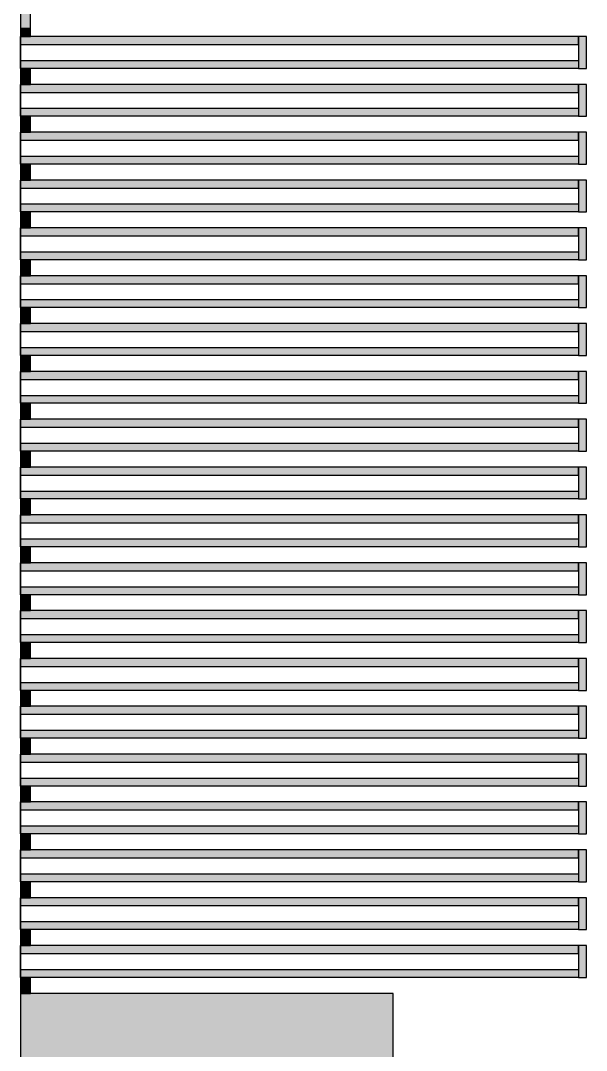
# Model space of a CAD drawing. Extents: x -200 to 7200, y -200 to 2100.
# Drawn here: x 2876.5 to 3018.5, y 1268.2 to 1526.5 of the extents above; entities that cross this region are included whole.
import ezdxf

# ---------------------------------------------------------------- set-up
doc = ezdxf.new("R2010")
doc.units = 0
doc.header["$MEASUREMENT"] = 0
doc.layers.get('0').update_dxf_attribs({"linetype": 'CONTINUOUS'})

# ---------------------------------------------------------------- blocks, each defined once
blk = doc.blocks.new('R2C1B')
for points in [[(2876.5, 1528.5), (2876.5, 1524.5), (2879, 1524.5), (2879, 1528.5), (2876.5, 1528.5)], [(2876.5, 1524.5), (2876.5, 1522.5), (2879, 1522.5), (2879, 1524.5), (2876.5, 1524.5)], [(2876.5, 1522.5), (2876.5, 1518.5), (2876.5, 1518.5), (2876.5, 1522.5), (2876.5, 1522.5)], [(2876.5, 1520.5), (3016.5, 1520.5), (3016.5, 1522.5), (2876.5, 1522.5), (2876.5, 1520.5)], [(3016.5, 1514.5), (3018.5, 1514.5), (3018.5, 1522.5), (3016.5, 1522.5), (3016.5, 1514.5)], [(2876.5, 1518.5), (2876.5, 1514.5), (2876.5, 1514.5), (2876.5, 1518.5), (2876.5, 1518.5)], [(2876.5, 1516.5), (3016.5, 1516.5), (3016.5, 1514.5), (2876.5, 1514.5), (2876.5, 1516.5)], [(2876.5, 1514.5), (2876.5, 1512.5), (2879, 1512.5), (2879, 1514.5), (2876.5, 1514.5)], [(2876.5, 1512.5), (2876.5, 1510.5), (2879, 1510.5), (2879, 1512.5), (2876.5, 1512.5)], [(2876.5, 1510.5), (2876.5, 1506.5), (2876.5, 1506.5), (2876.5, 1510.5), (2876.5, 1510.5)], [(2876.5, 1508.5), (3016.5, 1508.5), (3016.5, 1510.5), (2876.5, 1510.5), (2876.5, 1508.5)], [(3016.5, 1502.5), (3018.5, 1502.5), (3018.5, 1510.5), (3016.5, 1510.5), (3016.5, 1502.5)], [(2876.5, 1506.5), (2876.5, 1502.5), (2876.5, 1502.5), (2876.5, 1506.5), (2876.5, 1506.5)], [(2876.5, 1504.5), (3016.5, 1504.5), (3016.5, 1502.5), (2876.5, 1502.5), (2876.5, 1504.5)], [(2876.5, 1502.5), (2876.5, 1500.5), (2879, 1500.5), (2879, 1502.5), (2876.5, 1502.5)], [(2876.5, 1500.5), (2876.5, 1498.5), (2879, 1498.5), (2879, 1500.5), (2876.5, 1500.5)], [(2876.5, 1498.5), (2876.5, 1494.5), (2876.5, 1494.5), (2876.5, 1498.5), (2876.5, 1498.5)], [(2876.5, 1496.5), (3016.5, 1496.5), (3016.5, 1498.5), (2876.5, 1498.5), (2876.5, 1496.5)], [(3016.5, 1490.5), (3018.5, 1490.5), (3018.5, 1498.5), (3016.5, 1498.5), (3016.5, 1490.5)], [(2876.5, 1494.5), (2876.5, 1490.5), (2876.5, 1490.5), (2876.5, 1494.5), (2876.5, 1494.5)], [(2876.5, 1492.5), (3016.5, 1492.5), (3016.5, 1490.5), (2876.5, 1490.5), (2876.5, 1492.5)], [(2876.5, 1490.5), (2876.5, 1488.5), (2879, 1488.5), (2879, 1490.5), (2876.5, 1490.5)], [(2876.5, 1488.5), (2876.5, 1486.5), (2879, 1486.5), (2879, 1488.5), (2876.5, 1488.5)], [(2876.5, 1486.5), (2876.5, 1482.5), (2876.5, 1482.5), (2876.5, 1486.5), (2876.5, 1486.5)], [(2876.5, 1484.5), (3016.5, 1484.5), (3016.5, 1486.5), (2876.5, 1486.5), (2876.5, 1484.5)], [(3016.5, 1478.5), (3018.5, 1478.5), (3018.5, 1486.5), (3016.5, 1486.5), (3016.5, 1478.5)], [(2876.5, 1482.5), (2876.5, 1478.5), (2876.5, 1478.5), (2876.5, 1482.5), (2876.5, 1482.5)], [(2876.5, 1480.5), (3016.5, 1480.5), (3016.5, 1478.5), (2876.5, 1478.5), (2876.5, 1480.5)], [(2876.5, 1478.5), (2876.5, 1476.5), (2879, 1476.5), (2879, 1478.5), (2876.5, 1478.5)], [(2876.5, 1476.5), (2876.5, 1474.5), (2879, 1474.5), (2879, 1476.5), (2876.5, 1476.5)], [(2876.5, 1474.5), (2876.5, 1470.5), (2876.5, 1470.5), (2876.5, 1474.5), (2876.5, 1474.5)], [(2876.5, 1472.5), (3016.5, 1472.5), (3016.5, 1474.5), (2876.5, 1474.5), (2876.5, 1472.5)], [(3016.5, 1466.5), (3018.5, 1466.5), (3018.5, 1474.5), (3016.5, 1474.5), (3016.5, 1466.5)], [(2876.5, 1470.5), (2876.5, 1466.5), (2876.5, 1466.5), (2876.5, 1470.5), (2876.5, 1470.5)], [(2876.5, 1468.5), (3016.5, 1468.5), (3016.5, 1466.5), (2876.5, 1466.5), (2876.5, 1468.5)], [(2876.5, 1466.5), (2876.5, 1464.5), (2879, 1464.5), (2879, 1466.5), (2876.5, 1466.5)], [(2876.5, 1464.5), (2876.5, 1462.5), (2879, 1462.5), (2879, 1464.5), (2876.5, 1464.5)], [(2876.5, 1462.5), (2876.5, 1458.5), (2876.5, 1458.5), (2876.5, 1462.5), (2876.5, 1462.5)], [(2876.5, 1460.5), (3016.5, 1460.5), (3016.5, 1462.5), (2876.5, 1462.5), (2876.5, 1460.5)], [(3016.5, 1454.5), (3018.5, 1454.5), (3018.5, 1462.5), (3016.5, 1462.5), (3016.5, 1454.5)], [(2876.5, 1458.5), (2876.5, 1454.5), (2876.5, 1454.5), (2876.5, 1458.5), (2876.5, 1458.5)], [(2876.5, 1456.5), (3016.5, 1456.5), (3016.5, 1454.5), (2876.5, 1454.5), (2876.5, 1456.5)], [(2876.5, 1454.5), (2876.5, 1452.5), (2879, 1452.5), (2879, 1454.5), (2876.5, 1454.5)], [(2876.5, 1452.5), (2876.5, 1450.5), (2879, 1450.5), (2879, 1452.5), (2876.5, 1452.5)], [(2876.5, 1450.5), (2876.5, 1446.5), (2876.5, 1446.5), (2876.5, 1450.5), (2876.5, 1450.5)], [(2876.5, 1448.5), (3016.5, 1448.5), (3016.5, 1450.5), (2876.5, 1450.5), (2876.5, 1448.5)], [(3016.5, 1442.5), (3018.5, 1442.5), (3018.5, 1450.5), (3016.5, 1450.5), (3016.5, 1442.5)], [(2876.5, 1446.5), (2876.5, 1442.5), (2876.5, 1442.5), (2876.5, 1446.5), (2876.5, 1446.5)], [(2876.5, 1444.5), (3016.5, 1444.5), (3016.5, 1442.5), (2876.5, 1442.5), (2876.5, 1444.5)], [(2876.5, 1442.5), (2876.5, 1440.5), (2879, 1440.5), (2879, 1442.5), (2876.5, 1442.5)], [(2876.5, 1440.5), (2876.5, 1438.5), (2879, 1438.5), (2879, 1440.5), (2876.5, 1440.5)], [(2876.5, 1438.5), (2876.5, 1434.5), (2876.5, 1434.5), (2876.5, 1438.5), (2876.5, 1438.5)], [(2876.5, 1436.5), (3016.5, 1436.5), (3016.5, 1438.5), (2876.5, 1438.5), (2876.5, 1436.5)], [(3016.5, 1430.5), (3018.5, 1430.5), (3018.5, 1438.5), (3016.5, 1438.5), (3016.5, 1430.5)], [(2876.5, 1434.5), (2876.5, 1430.5), (2876.5, 1430.5), (2876.5, 1434.5), (2876.5, 1434.5)], [(2876.5, 1432.5), (3016.5, 1432.5), (3016.5, 1430.5), (2876.5, 1430.5), (2876.5, 1432.5)], [(2876.5, 1430.5), (2876.5, 1428.5), (2879, 1428.5), (2879, 1430.5), (2876.5, 1430.5)], [(2876.5, 1428.5), (2876.5, 1426.5), (2879, 1426.5), (2879, 1428.5), (2876.5, 1428.5)], [(2876.5, 1426.5), (2876.5, 1422.5), (2876.5, 1422.5), (2876.5, 1426.5), (2876.5, 1426.5)], [(2876.5, 1424.5), (3016.5, 1424.5), (3016.5, 1426.5), (2876.5, 1426.5), (2876.5, 1424.5)], [(3016.5, 1418.5), (3018.5, 1418.5), (3018.5, 1426.5), (3016.5, 1426.5), (3016.5, 1418.5)], [(2876.5, 1422.5), (2876.5, 1418.5), (2876.5, 1418.5), (2876.5, 1422.5), (2876.5, 1422.5)], [(2876.5, 1420.5), (3016.5, 1420.5), (3016.5, 1418.5), (2876.5, 1418.5), (2876.5, 1420.5)], [(2876.5, 1418.5), (2876.5, 1416.5), (2879, 1416.5), (2879, 1418.5), (2876.5, 1418.5)], [(2876.5, 1416.5), (2876.5, 1414.5), (2879, 1414.5), (2879, 1416.5), (2876.5, 1416.5)], [(2876.5, 1414.5), (2876.5, 1410.5), (2876.5, 1410.5), (2876.5, 1414.5), (2876.5, 1414.5)], [(2876.5, 1412.5), (3016.5, 1412.5), (3016.5, 1414.5), (2876.5, 1414.5), (2876.5, 1412.5)], [(3016.5, 1406.5), (3018.5, 1406.5), (3018.5, 1414.5), (3016.5, 1414.5), (3016.5, 1406.5)], [(2876.5, 1410.5), (2876.5, 1406.5), (2876.5, 1406.5), (2876.5, 1410.5), (2876.5, 1410.5)], [(2876.5, 1408.5), (3016.5, 1408.5), (3016.5, 1406.5), (2876.5, 1406.5), (2876.5, 1408.5)], [(2876.5, 1406.5), (2876.5, 1404.5), (2879, 1404.5), (2879, 1406.5), (2876.5, 1406.5)], [(2876.5, 1404.5), (2876.5, 1402.5), (2879, 1402.5), (2879, 1404.5), (2876.5, 1404.5)], [(2876.5, 1402.5), (2876.5, 1398.5), (2876.5, 1398.5), (2876.5, 1402.5), (2876.5, 1402.5)], [(2876.5, 1400.5), (3016.5, 1400.5), (3016.5, 1402.5), (2876.5, 1402.5), (2876.5, 1400.5)], [(3016.5, 1394.5), (3018.5, 1394.5), (3018.5, 1402.5), (3016.5, 1402.5), (3016.5, 1394.5)], [(2876.5, 1398.5), (2876.5, 1394.5), (2876.5, 1394.5), (2876.5, 1398.5), (2876.5, 1398.5)], [(2876.5, 1396.5), (3016.5, 1396.5), (3016.5, 1394.5), (2876.5, 1394.5), (2876.5, 1396.5)], [(2876.5, 1394.5), (2876.5, 1392.5), (2879, 1392.5), (2879, 1394.5), (2876.5, 1394.5)], [(2876.5, 1392.5), (2876.5, 1390.5), (2879, 1390.5), (2879, 1392.5), (2876.5, 1392.5)], [(2876.5, 1390.5), (2876.5, 1386.5), (2876.5, 1386.5), (2876.5, 1390.5), (2876.5, 1390.5)], [(2876.5, 1388.5), (3016.5, 1388.5), (3016.5, 1390.5), (2876.5, 1390.5), (2876.5, 1388.5)], [(3016.5, 1382.5), (3018.5, 1382.5), (3018.5, 1390.5), (3016.5, 1390.5), (3016.5, 1382.5)], [(2876.5, 1386.5), (2876.5, 1382.5), (2876.5, 1382.5), (2876.5, 1386.5), (2876.5, 1386.5)], [(2876.5, 1384.5), (3016.5, 1384.5), (3016.5, 1382.5), (2876.5, 1382.5), (2876.5, 1384.5)], [(2876.5, 1382.5), (2876.5, 1380.5), (2879, 1380.5), (2879, 1382.5), (2876.5, 1382.5)], [(2876.5, 1380.5), (2876.5, 1378.5), (2879, 1378.5), (2879, 1380.5), (2876.5, 1380.5)], [(2876.5, 1378.5), (2876.5, 1374.5), (2876.5, 1374.5), (2876.5, 1378.5), (2876.5, 1378.5)], [(2876.5, 1376.5), (3016.5, 1376.5), (3016.5, 1378.5), (2876.5, 1378.5), (2876.5, 1376.5)], [(3016.5, 1370.5), (3018.5, 1370.5), (3018.5, 1378.5), (3016.5, 1378.5), (3016.5, 1370.5)], [(2876.5, 1374.5), (2876.5, 1370.5), (2876.5, 1370.5), (2876.5, 1374.5), (2876.5, 1374.5)], [(2876.5, 1372.5), (3016.5, 1372.5), (3016.5, 1370.5), (2876.5, 1370.5), (2876.5, 1372.5)], [(2876.5, 1370.5), (2876.5, 1368.5), (2879, 1368.5), (2879, 1370.5), (2876.5, 1370.5)], [(2876.5, 1368.5), (2876.5, 1366.5), (2879, 1366.5), (2879, 1368.5), (2876.5, 1368.5)], [(2876.5, 1366.5), (2876.5, 1362.5), (2876.5, 1362.5), (2876.5, 1366.5), (2876.5, 1366.5)], [(2876.5, 1364.5), (3016.5, 1364.5), (3016.5, 1366.5), (2876.5, 1366.5), (2876.5, 1364.5)], [(3016.5, 1358.5), (3018.5, 1358.5), (3018.5, 1366.5), (3016.5, 1366.5), (3016.5, 1358.5)], [(2876.5, 1362.5), (2876.5, 1358.5), (2876.5, 1358.5), (2876.5, 1362.5), (2876.5, 1362.5)], [(2876.5, 1360.5), (3016.5, 1360.5), (3016.5, 1358.5), (2876.5, 1358.5), (2876.5, 1360.5)], [(2876.5, 1358.5), (2876.5, 1356.5), (2879, 1356.5), (2879, 1358.5), (2876.5, 1358.5)], [(2876.5, 1356.5), (2876.5, 1354.5), (2879, 1354.5), (2879, 1356.5), (2876.5, 1356.5)], [(2876.5, 1354.5), (2876.5, 1350.5), (2876.5, 1350.5), (2876.5, 1354.5), (2876.5, 1354.5)], [(2876.5, 1352.5), (3016.5, 1352.5), (3016.5, 1354.5), (2876.5, 1354.5), (2876.5, 1352.5)], [(3016.5, 1346.5), (3018.5, 1346.5), (3018.5, 1354.5), (3016.5, 1354.5), (3016.5, 1346.5)], [(2876.5, 1350.5), (2876.5, 1346.5), (2876.5, 1346.5), (2876.5, 1350.5), (2876.5, 1350.5)], [(2876.5, 1348.5), (3016.5, 1348.5), (3016.5, 1346.5), (2876.5, 1346.5), (2876.5, 1348.5)], [(2876.5, 1346.5), (2876.5, 1344.5), (2879, 1344.5), (2879, 1346.5), (2876.5, 1346.5)], [(2876.5, 1344.5), (2876.5, 1342.5), (2879, 1342.5), (2879, 1344.5), (2876.5, 1344.5)], [(2876.5, 1342.5), (2876.5, 1338.5), (2876.5, 1338.5), (2876.5, 1342.5), (2876.5, 1342.5)], [(2876.5, 1340.5), (3016.5, 1340.5), (3016.5, 1342.5), (2876.5, 1342.5), (2876.5, 1340.5)], [(3016.5, 1334.5), (3018.5, 1334.5), (3018.5, 1342.5), (3016.5, 1342.5), (3016.5, 1334.5)], [(2876.5, 1338.5), (2876.5, 1334.5), (2876.5, 1334.5), (2876.5, 1338.5), (2876.5, 1338.5)], [(2876.5, 1336.5), (3016.5, 1336.5), (3016.5, 1334.5), (2876.5, 1334.5), (2876.5, 1336.5)], [(2876.5, 1334.5), (2876.5, 1332.5), (2879, 1332.5), (2879, 1334.5), (2876.5, 1334.5)], [(2876.5, 1332.5), (2876.5, 1330.5), (2879, 1330.5), (2879, 1332.5), (2876.5, 1332.5)], [(2876.5, 1330.5), (2876.5, 1326.5), (2876.5, 1326.5), (2876.5, 1330.5), (2876.5, 1330.5)], [(2876.5, 1328.5), (3016.5, 1328.5), (3016.5, 1330.5), (2876.5, 1330.5), (2876.5, 1328.5)], [(3016.5, 1322.5), (3018.5, 1322.5), (3018.5, 1330.5), (3016.5, 1330.5), (3016.5, 1322.5)], [(2876.5, 1326.5), (2876.5, 1322.5), (2876.5, 1322.5), (2876.5, 1326.5), (2876.5, 1326.5)], [(2876.5, 1324.5), (3016.5, 1324.5), (3016.5, 1322.5), (2876.5, 1322.5), (2876.5, 1324.5)], [(2876.5, 1322.5), (2876.5, 1320.5), (2879, 1320.5), (2879, 1322.5), (2876.5, 1322.5)], [(2876.5, 1320.5), (2876.5, 1318.5), (2879, 1318.5), (2879, 1320.5), (2876.5, 1320.5)], [(2876.5, 1318.5), (2876.5, 1314.5), (2876.5, 1314.5), (2876.5, 1318.5), (2876.5, 1318.5)], [(2876.5, 1316.5), (3016.5, 1316.5), (3016.5, 1318.5), (2876.5, 1318.5), (2876.5, 1316.5)], [(3016.5, 1310.5), (3018.5, 1310.5), (3018.5, 1318.5), (3016.5, 1318.5), (3016.5, 1310.5)], [(2876.5, 1314.5), (2876.5, 1310.5), (2876.5, 1310.5), (2876.5, 1314.5), (2876.5, 1314.5)], [(2876.5, 1312.5), (3016.5, 1312.5), (3016.5, 1310.5), (2876.5, 1310.5), (2876.5, 1312.5)], [(2876.5, 1310.5), (2876.5, 1308.5), (2879, 1308.5), (2879, 1310.5), (2876.5, 1310.5)], [(2876.5, 1308.5), (2876.5, 1306.5), (2879, 1306.5), (2879, 1308.5), (2876.5, 1308.5)], [(2876.5, 1306.5), (2876.5, 1302.5), (2876.5, 1302.5), (2876.5, 1306.5), (2876.5, 1306.5)], [(2876.5, 1304.5), (3016.5, 1304.5), (3016.5, 1306.5), (2876.5, 1306.5), (2876.5, 1304.5)], [(3016.5, 1298.5), (3018.5, 1298.5), (3018.5, 1306.5), (3016.5, 1306.5), (3016.5, 1298.5)], [(2876.5, 1302.5), (2876.5, 1298.5), (2876.5, 1298.5), (2876.5, 1302.5), (2876.5, 1302.5)], [(2876.5, 1300.5), (3016.5, 1300.5), (3016.5, 1298.5), (2876.5, 1298.5), (2876.5, 1300.5)], [(2876.5, 1298.5), (2876.5, 1296.5), (2879, 1296.5), (2879, 1298.5), (2876.5, 1298.5)], [(2876.5, 1296.5), (2876.5, 1294.5), (2879, 1294.5), (2879, 1296.5), (2876.5, 1296.5)], [(2876.5, 1294.5), (2876.5, 1290.5), (2876.5, 1290.5), (2876.5, 1294.5), (2876.5, 1294.5)], [(2876.5, 1292.5), (3016.5, 1292.5), (3016.5, 1294.5), (2876.5, 1294.5), (2876.5, 1292.5)], [(3016.5, 1286.5), (3018.5, 1286.5), (3018.5, 1294.5), (3016.5, 1294.5), (3016.5, 1286.5)], [(2876.5, 1290.5), (2876.5, 1286.5), (2876.5, 1286.5), (2876.5, 1290.5), (2876.5, 1290.5)], [(2876.5, 1288.5), (3016.5, 1288.5), (3016.5, 1286.5), (2876.5, 1286.5), (2876.5, 1288.5)], [(2876.5, 1286.5), (2876.5, 1284.5), (2879, 1284.5), (2879, 1286.5), (2876.5, 1286.5)], [(2876.5, 1284.5), (2876.5, 1282.5), (2879, 1282.5), (2879, 1284.5), (2876.5, 1284.5)], [(2876.5, 1282.5), (2876.5, 1262.5), (2970, 1262.5), (2970, 1282.5), (2876.5, 1282.5)]]:
    blk.add_lwpolyline(points)
for points in [[(2876.5, 1528.5), (2876.5, 1524.5), (2879, 1528.5), (2879, 1524.5)], [(2876.5, 1524.5), (2876.5, 1522.5), (2879, 1524.5), (2879, 1522.5)], [(2876.5, 1522.5), (2876.5, 1518.5), (2876.5, 1522.5), (2876.5, 1518.5)], [(2876.5, 1520.5), (3016.5, 1520.5), (2876.5, 1522.5), (3016.5, 1522.5)], [(3016.5, 1514.5), (3018.5, 1514.5), (3016.5, 1522.5), (3018.5, 1522.5)], [(2876.5, 1518.5), (2876.5, 1514.5), (2876.5, 1518.5), (2876.5, 1514.5)], [(2876.5, 1516.5), (3016.5, 1516.5), (2876.5, 1514.5), (3016.5, 1514.5)], [(2876.5, 1514.5), (2876.5, 1512.5), (2879, 1514.5), (2879, 1512.5)], [(2876.5, 1512.5), (2876.5, 1510.5), (2879, 1512.5), (2879, 1510.5)], [(2876.5, 1510.5), (2876.5, 1506.5), (2876.5, 1510.5), (2876.5, 1506.5)], [(2876.5, 1508.5), (3016.5, 1508.5), (2876.5, 1510.5), (3016.5, 1510.5)], [(3016.5, 1502.5), (3018.5, 1502.5), (3016.5, 1510.5), (3018.5, 1510.5)], [(2876.5, 1506.5), (2876.5, 1502.5), (2876.5, 1506.5), (2876.5, 1502.5)], [(2876.5, 1504.5), (3016.5, 1504.5), (2876.5, 1502.5), (3016.5, 1502.5)], [(2876.5, 1502.5), (2876.5, 1500.5), (2879, 1502.5), (2879, 1500.5)], [(2876.5, 1500.5), (2876.5, 1498.5), (2879, 1500.5), (2879, 1498.5)], [(2876.5, 1498.5), (2876.5, 1494.5), (2876.5, 1498.5), (2876.5, 1494.5)], [(2876.5, 1496.5), (3016.5, 1496.5), (2876.5, 1498.5), (3016.5, 1498.5)], [(3016.5, 1490.5), (3018.5, 1490.5), (3016.5, 1498.5), (3018.5, 1498.5)], [(2876.5, 1494.5), (2876.5, 1490.5), (2876.5, 1494.5), (2876.5, 1490.5)], [(2876.5, 1492.5), (3016.5, 1492.5), (2876.5, 1490.5), (3016.5, 1490.5)], [(2876.5, 1490.5), (2876.5, 1488.5), (2879, 1490.5), (2879, 1488.5)], [(2876.5, 1488.5), (2876.5, 1486.5), (2879, 1488.5), (2879, 1486.5)], [(2876.5, 1486.5), (2876.5, 1482.5), (2876.5, 1486.5), (2876.5, 1482.5)], [(2876.5, 1484.5), (3016.5, 1484.5), (2876.5, 1486.5), (3016.5, 1486.5)], [(3016.5, 1478.5), (3018.5, 1478.5), (3016.5, 1486.5), (3018.5, 1486.5)], [(2876.5, 1482.5), (2876.5, 1478.5), (2876.5, 1482.5), (2876.5, 1478.5)], [(2876.5, 1480.5), (3016.5, 1480.5), (2876.5, 1478.5), (3016.5, 1478.5)], [(2876.5, 1478.5), (2876.5, 1476.5), (2879, 1478.5), (2879, 1476.5)], [(2876.5, 1476.5), (2876.5, 1474.5), (2879, 1476.5), (2879, 1474.5)], [(2876.5, 1474.5), (2876.5, 1470.5), (2876.5, 1474.5), (2876.5, 1470.5)], [(2876.5, 1472.5), (3016.5, 1472.5), (2876.5, 1474.5), (3016.5, 1474.5)], [(3016.5, 1466.5), (3018.5, 1466.5), (3016.5, 1474.5), (3018.5, 1474.5)], [(2876.5, 1470.5), (2876.5, 1466.5), (2876.5, 1470.5), (2876.5, 1466.5)], [(2876.5, 1468.5), (3016.5, 1468.5), (2876.5, 1466.5), (3016.5, 1466.5)], [(2876.5, 1466.5), (2876.5, 1464.5), (2879, 1466.5), (2879, 1464.5)], [(2876.5, 1464.5), (2876.5, 1462.5), (2879, 1464.5), (2879, 1462.5)], [(2876.5, 1462.5), (2876.5, 1458.5), (2876.5, 1462.5), (2876.5, 1458.5)], [(2876.5, 1460.5), (3016.5, 1460.5), (2876.5, 1462.5), (3016.5, 1462.5)], [(3016.5, 1454.5), (3018.5, 1454.5), (3016.5, 1462.5), (3018.5, 1462.5)], [(2876.5, 1458.5), (2876.5, 1454.5), (2876.5, 1458.5), (2876.5, 1454.5)], [(2876.5, 1456.5), (3016.5, 1456.5), (2876.5, 1454.5), (3016.5, 1454.5)], [(2876.5, 1454.5), (2876.5, 1452.5), (2879, 1454.5), (2879, 1452.5)], [(2876.5, 1452.5), (2876.5, 1450.5), (2879, 1452.5), (2879, 1450.5)], [(2876.5, 1450.5), (2876.5, 1446.5), (2876.5, 1450.5), (2876.5, 1446.5)], [(2876.5, 1448.5), (3016.5, 1448.5), (2876.5, 1450.5), (3016.5, 1450.5)], [(3016.5, 1442.5), (3018.5, 1442.5), (3016.5, 1450.5), (3018.5, 1450.5)], [(2876.5, 1446.5), (2876.5, 1442.5), (2876.5, 1446.5), (2876.5, 1442.5)], [(2876.5, 1444.5), (3016.5, 1444.5), (2876.5, 1442.5), (3016.5, 1442.5)], [(2876.5, 1442.5), (2876.5, 1440.5), (2879, 1442.5), (2879, 1440.5)], [(2876.5, 1440.5), (2876.5, 1438.5), (2879, 1440.5), (2879, 1438.5)], [(2876.5, 1438.5), (2876.5, 1434.5), (2876.5, 1438.5), (2876.5, 1434.5)], [(2876.5, 1436.5), (3016.5, 1436.5), (2876.5, 1438.5), (3016.5, 1438.5)], [(3016.5, 1430.5), (3018.5, 1430.5), (3016.5, 1438.5), (3018.5, 1438.5)], [(2876.5, 1434.5), (2876.5, 1430.5), (2876.5, 1434.5), (2876.5, 1430.5)], [(2876.5, 1432.5), (3016.5, 1432.5), (2876.5, 1430.5), (3016.5, 1430.5)], [(2876.5, 1430.5), (2876.5, 1428.5), (2879, 1430.5), (2879, 1428.5)], [(2876.5, 1428.5), (2876.5, 1426.5), (2879, 1428.5), (2879, 1426.5)], [(2876.5, 1426.5), (2876.5, 1422.5), (2876.5, 1426.5), (2876.5, 1422.5)], [(2876.5, 1424.5), (3016.5, 1424.5), (2876.5, 1426.5), (3016.5, 1426.5)], [(3016.5, 1418.5), (3018.5, 1418.5), (3016.5, 1426.5), (3018.5, 1426.5)], [(2876.5, 1422.5), (2876.5, 1418.5), (2876.5, 1422.5), (2876.5, 1418.5)], [(2876.5, 1420.5), (3016.5, 1420.5), (2876.5, 1418.5), (3016.5, 1418.5)], [(2876.5, 1418.5), (2876.5, 1416.5), (2879, 1418.5), (2879, 1416.5)], [(2876.5, 1416.5), (2876.5, 1414.5), (2879, 1416.5), (2879, 1414.5)], [(2876.5, 1414.5), (2876.5, 1410.5), (2876.5, 1414.5), (2876.5, 1410.5)], [(2876.5, 1412.5), (3016.5, 1412.5), (2876.5, 1414.5), (3016.5, 1414.5)], [(3016.5, 1406.5), (3018.5, 1406.5), (3016.5, 1414.5), (3018.5, 1414.5)], [(2876.5, 1410.5), (2876.5, 1406.5), (2876.5, 1410.5), (2876.5, 1406.5)], [(2876.5, 1408.5), (3016.5, 1408.5), (2876.5, 1406.5), (3016.5, 1406.5)], [(2876.5, 1406.5), (2876.5, 1404.5), (2879, 1406.5), (2879, 1404.5)], [(2876.5, 1404.5), (2876.5, 1402.5), (2879, 1404.5), (2879, 1402.5)], [(2876.5, 1402.5), (2876.5, 1398.5), (2876.5, 1402.5), (2876.5, 1398.5)], [(2876.5, 1400.5), (3016.5, 1400.5), (2876.5, 1402.5), (3016.5, 1402.5)], [(3016.5, 1394.5), (3018.5, 1394.5), (3016.5, 1402.5), (3018.5, 1402.5)], [(2876.5, 1398.5), (2876.5, 1394.5), (2876.5, 1398.5), (2876.5, 1394.5)], [(2876.5, 1396.5), (3016.5, 1396.5), (2876.5, 1394.5), (3016.5, 1394.5)], [(2876.5, 1394.5), (2876.5, 1392.5), (2879, 1394.5), (2879, 1392.5)], [(2876.5, 1392.5), (2876.5, 1390.5), (2879, 1392.5), (2879, 1390.5)], [(2876.5, 1390.5), (2876.5, 1386.5), (2876.5, 1390.5), (2876.5, 1386.5)], [(2876.5, 1388.5), (3016.5, 1388.5), (2876.5, 1390.5), (3016.5, 1390.5)], [(3016.5, 1382.5), (3018.5, 1382.5), (3016.5, 1390.5), (3018.5, 1390.5)], [(2876.5, 1386.5), (2876.5, 1382.5), (2876.5, 1386.5), (2876.5, 1382.5)], [(2876.5, 1384.5), (3016.5, 1384.5), (2876.5, 1382.5), (3016.5, 1382.5)], [(2876.5, 1382.5), (2876.5, 1380.5), (2879, 1382.5), (2879, 1380.5)], [(2876.5, 1380.5), (2876.5, 1378.5), (2879, 1380.5), (2879, 1378.5)], [(2876.5, 1378.5), (2876.5, 1374.5), (2876.5, 1378.5), (2876.5, 1374.5)], [(2876.5, 1376.5), (3016.5, 1376.5), (2876.5, 1378.5), (3016.5, 1378.5)], [(3016.5, 1370.5), (3018.5, 1370.5), (3016.5, 1378.5), (3018.5, 1378.5)], [(2876.5, 1374.5), (2876.5, 1370.5), (2876.5, 1374.5), (2876.5, 1370.5)], [(2876.5, 1372.5), (3016.5, 1372.5), (2876.5, 1370.5), (3016.5, 1370.5)], [(2876.5, 1370.5), (2876.5, 1368.5), (2879, 1370.5), (2879, 1368.5)], [(2876.5, 1368.5), (2876.5, 1366.5), (2879, 1368.5), (2879, 1366.5)], [(2876.5, 1366.5), (2876.5, 1362.5), (2876.5, 1366.5), (2876.5, 1362.5)], [(2876.5, 1364.5), (3016.5, 1364.5), (2876.5, 1366.5), (3016.5, 1366.5)], [(3016.5, 1358.5), (3018.5, 1358.5), (3016.5, 1366.5), (3018.5, 1366.5)], [(2876.5, 1362.5), (2876.5, 1358.5), (2876.5, 1362.5), (2876.5, 1358.5)], [(2876.5, 1360.5), (3016.5, 1360.5), (2876.5, 1358.5), (3016.5, 1358.5)], [(2876.5, 1358.5), (2876.5, 1356.5), (2879, 1358.5), (2879, 1356.5)], [(2876.5, 1356.5), (2876.5, 1354.5), (2879, 1356.5), (2879, 1354.5)], [(2876.5, 1354.5), (2876.5, 1350.5), (2876.5, 1354.5), (2876.5, 1350.5)], [(2876.5, 1352.5), (3016.5, 1352.5), (2876.5, 1354.5), (3016.5, 1354.5)], [(3016.5, 1346.5), (3018.5, 1346.5), (3016.5, 1354.5), (3018.5, 1354.5)], [(2876.5, 1350.5), (2876.5, 1346.5), (2876.5, 1350.5), (2876.5, 1346.5)], [(2876.5, 1348.5), (3016.5, 1348.5), (2876.5, 1346.5), (3016.5, 1346.5)], [(2876.5, 1346.5), (2876.5, 1344.5), (2879, 1346.5), (2879, 1344.5)], [(2876.5, 1344.5), (2876.5, 1342.5), (2879, 1344.5), (2879, 1342.5)], [(2876.5, 1342.5), (2876.5, 1338.5), (2876.5, 1342.5), (2876.5, 1338.5)], [(2876.5, 1340.5), (3016.5, 1340.5), (2876.5, 1342.5), (3016.5, 1342.5)], [(3016.5, 1334.5), (3018.5, 1334.5), (3016.5, 1342.5), (3018.5, 1342.5)], [(2876.5, 1338.5), (2876.5, 1334.5), (2876.5, 1338.5), (2876.5, 1334.5)], [(2876.5, 1336.5), (3016.5, 1336.5), (2876.5, 1334.5), (3016.5, 1334.5)], [(2876.5, 1334.5), (2876.5, 1332.5), (2879, 1334.5), (2879, 1332.5)], [(2876.5, 1332.5), (2876.5, 1330.5), (2879, 1332.5), (2879, 1330.5)], [(2876.5, 1330.5), (2876.5, 1326.5), (2876.5, 1330.5), (2876.5, 1326.5)], [(2876.5, 1328.5), (3016.5, 1328.5), (2876.5, 1330.5), (3016.5, 1330.5)], [(3016.5, 1322.5), (3018.5, 1322.5), (3016.5, 1330.5), (3018.5, 1330.5)], [(2876.5, 1326.5), (2876.5, 1322.5), (2876.5, 1326.5), (2876.5, 1322.5)], [(2876.5, 1324.5), (3016.5, 1324.5), (2876.5, 1322.5), (3016.5, 1322.5)], [(2876.5, 1322.5), (2876.5, 1320.5), (2879, 1322.5), (2879, 1320.5)], [(2876.5, 1320.5), (2876.5, 1318.5), (2879, 1320.5), (2879, 1318.5)], [(2876.5, 1318.5), (2876.5, 1314.5), (2876.5, 1318.5), (2876.5, 1314.5)], [(2876.5, 1316.5), (3016.5, 1316.5), (2876.5, 1318.5), (3016.5, 1318.5)], [(3016.5, 1310.5), (3018.5, 1310.5), (3016.5, 1318.5), (3018.5, 1318.5)], [(2876.5, 1314.5), (2876.5, 1310.5), (2876.5, 1314.5), (2876.5, 1310.5)], [(2876.5, 1312.5), (3016.5, 1312.5), (2876.5, 1310.5), (3016.5, 1310.5)], [(2876.5, 1310.5), (2876.5, 1308.5), (2879, 1310.5), (2879, 1308.5)], [(2876.5, 1308.5), (2876.5, 1306.5), (2879, 1308.5), (2879, 1306.5)], [(2876.5, 1306.5), (2876.5, 1302.5), (2876.5, 1306.5), (2876.5, 1302.5)], [(2876.5, 1304.5), (3016.5, 1304.5), (2876.5, 1306.5), (3016.5, 1306.5)], [(3016.5, 1298.5), (3018.5, 1298.5), (3016.5, 1306.5), (3018.5, 1306.5)], [(2876.5, 1302.5), (2876.5, 1298.5), (2876.5, 1302.5), (2876.5, 1298.5)], [(2876.5, 1300.5), (3016.5, 1300.5), (2876.5, 1298.5), (3016.5, 1298.5)], [(2876.5, 1298.5), (2876.5, 1296.5), (2879, 1298.5), (2879, 1296.5)], [(2876.5, 1296.5), (2876.5, 1294.5), (2879, 1296.5), (2879, 1294.5)], [(2876.5, 1294.5), (2876.5, 1290.5), (2876.5, 1294.5), (2876.5, 1290.5)], [(2876.5, 1292.5), (3016.5, 1292.5), (2876.5, 1294.5), (3016.5, 1294.5)], [(3016.5, 1286.5), (3018.5, 1286.5), (3016.5, 1294.5), (3018.5, 1294.5)], [(2876.5, 1290.5), (2876.5, 1286.5), (2876.5, 1290.5), (2876.5, 1286.5)], [(2876.5, 1288.5), (3016.5, 1288.5), (2876.5, 1286.5), (3016.5, 1286.5)], [(2876.5, 1286.5), (2876.5, 1284.5), (2879, 1286.5), (2879, 1284.5)], [(2876.5, 1284.5), (2876.5, 1282.5), (2879, 1284.5), (2879, 1282.5)], [(2876.5, 1282.5), (2876.5, 1262.5), (2970, 1282.5), (2970, 1262.5)]]:
    blk.add_solid(points)

msp = doc.modelspace()

# ---------------------------------------------------------------- block references
msp.add_blockref('R2C1B', (0, 0))

doc.saveas('drawing.dxf')
